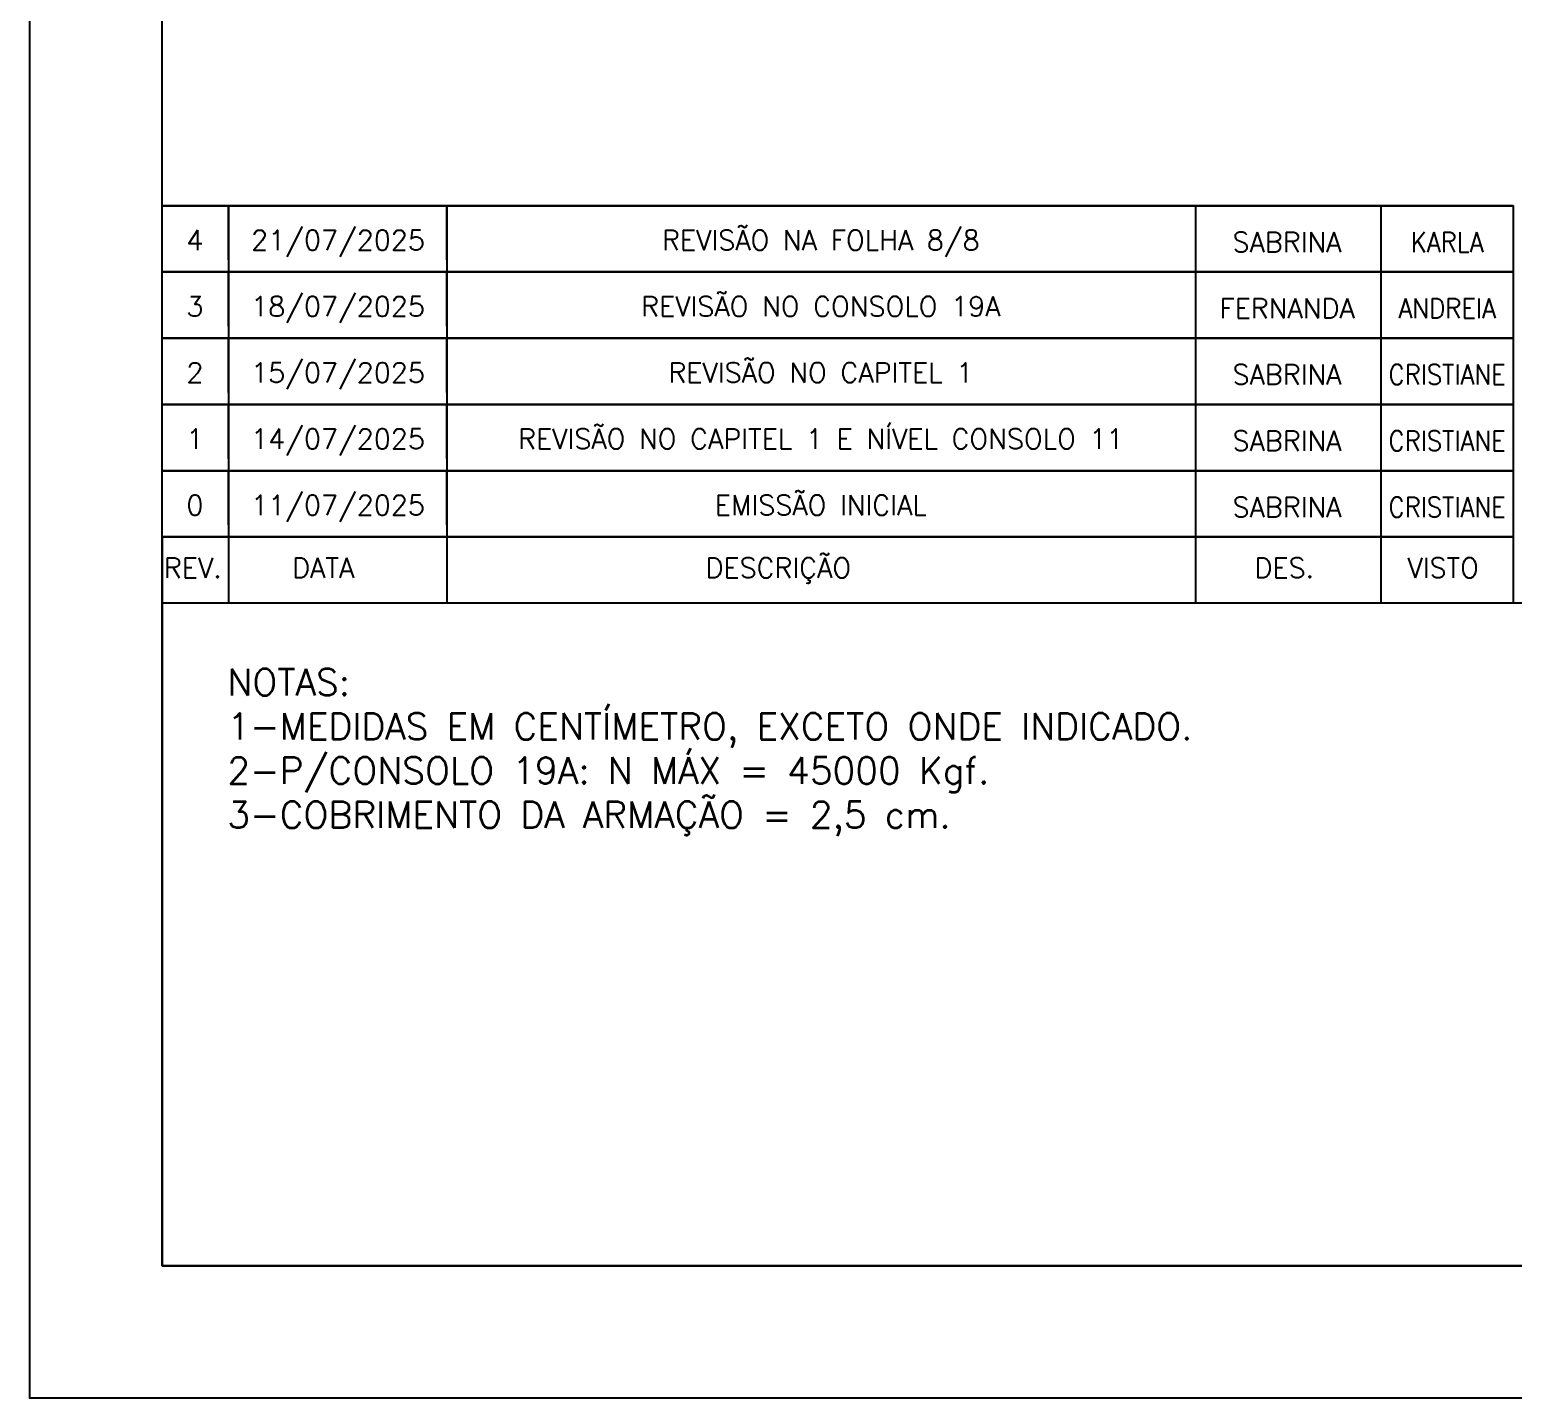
# Model space of a CAD drawing. Header units: centimetres. Extents: x 1658 to 27871, y 8240 to 11444.
# Drawn here: x 20287 to 21127, y 8240 to 9014 of the extents above; entities that cross this region are included whole.
import ezdxf
from ezdxf.enums import TextEntityAlignment as Align

# ---------------------------------------------------------------- set-up
doc = ezdxf.new("R2010")
doc.units = ezdxf.units.CM
doc.header["$LTSCALE"] = 50
doc.header["$MEASUREMENT"] = 0
for name, color, linetype in [('FORMATO-PRECON', 2, 'Continuous'), ('HACHURAS-PRECON', 1, 'Continuous'), ('LINHA-01-PRECON', 1, 'Continuous')]:
    doc.layers.add(name, color=color, linetype=linetype)
doc.styles.add('PRECON-ROMANS', font='romans.shx')
doc.styles.add('ROMANS', font='ROMANS.SHX', dxfattribs={"oblique": 15, "height": 3})
doc.styles.get("Standard").update_dxf_attribs({"font": 'romans.shx'})

# ---------------------------------------------------------------- blocks, each defined once
blk = doc.blocks.new('A$C2E607E54')
at = {"layer": 'FORMATO-PRECON'}
blk.add_lwpolyline([(0, 4200), (2970, 4200), (2970, 0), (0, 0)], close=True, dxfattribs=at)
at = {"layer": 'FORMATO-PRECON', "color": 6}
blk.add_lwpolyline([(100, 3950), (2870, 3950), (2870, 100), (100, 100)], close=True, dxfattribs=at)
blk = doc.blocks.new('A$C6E105C5C')
at = {"layer": 'FORMATO-PRECON', "color": 6}
for q in [(1020, 50), (0, 0)]:
    blk.add_line((0, 50), q, dxfattribs=at)
at = {"layer": 'FORMATO-PRECON', "color": 3}
blk.add_lwpolyline([(0, 50), (1020, 50), (1020, 0), (0, 0)], close=True, dxfattribs=at)
at = {"layer": 'FORMATO-PRECON', "color": 1}
for points in [[(50, 50), (50, 0)], [(215, 50), (215, 0)], [(780, 50), (780, 0)], [(920, 50), (920, 0)]]:
    blk.add_lwpolyline(points, dxfattribs=at)
at = {"layer": 'FORMATO-PRECON', "style": 'ROMANS'}
for s, p in [('REV.', (1.3, 19.2)), ('DATA', (98.1, 19.2)), ('DESCRIÇÃO', (410.2, 19.2)), ('DES.', (824.6, 19.2)), ('VISTO', (940, 19.2))]:
    blk.add_text(s, height=15, dxfattribs=at).set_placement(p)
blk = doc.blocks.new('REV-A3-V')
at = {"layer": 'FORMATO-PRECON', "color": 1}
for p, q in [((780, 50), (780, 9.1)), ((920, 50), (920, 9.1))]:
    blk.add_line(p, q, dxfattribs=at)
for points in [[(1020, 50), (0, 50)], [(50, 9.1), (50, 50)], [(50, 50), (50, 0)], [(215, 9.1), (215, 50)], [(215, 50), (215, 0)], [(780, 50), (780, 0)], [(920, 50), (920, 0)]]:
    blk.add_lwpolyline(points, dxfattribs=at)
blk.add_lwpolyline([(1020, 0), (0, 0), (0, 50), (1020, 50)], close=True, dxfattribs=at)
at = {"layer": 'FORMATO-PRECON', "color": 2, "style": 'PRECON-ROMANS', "flags": 12}
for p in [(24.8, 24), (132.8, 24), (497.2, 24)]:
    blk.add_attdef('X', text='', height=15, dxfattribs=at).set_placement(p, align=Align.MIDDLE_CENTER)
at = {"layer": 'FORMATO-PRECON', "style": 'PRECON-ROMANS', "flags": 12}
for p in [(849.1, 22.6), (970, 22.6)]:
    blk.add_attdef('X', text='', height=15, dxfattribs=at).set_placement(p, align=Align.MIDDLE_CENTER)

msp = doc.modelspace()

# ---------------------------------------------------------------- linework, layer by layer
at = {"layer": 'FORMATO-PRECON', "color": 6}
msp.add_lwpolyline([(22439.38, 8689.61), (20361.88, 8689.61), (20361.88, 8314.61), (22439.38, 8314.61)], close=True, dxfattribs=at)

# ---------------------------------------------------------------- block references
at = {"color": 1}
ref = msp.add_blockref('REV-A3-V', (20361.88, 8877.11), dxfattribs=dict(at, xscale=0.749999976233481, yscale=0.749999976233481, zscale=0.749999976233481))
ref.add_attrib('X', '4', dxfattribs={"layer": 'FORMATO-PRECON', "color": 2, "height": 11.25, "rotation": 360, "style": 'PRECON-ROMANS', "flags": 12}).set_placement((20380.45, 8895.12), align=Align.MIDDLE_CENTER)
ref.add_attrib('X', '21/07/2025', dxfattribs={"layer": 'FORMATO-PRECON', "color": 2, "height": 11.25, "rotation": 360, "style": 'PRECON-ROMANS', "flags": 12}).set_placement((20461.47, 8895.12), align=Align.MIDDLE_CENTER)
ref.add_attrib('X', 'REVISÃO NA FOLHA 8/8', dxfattribs={"layer": 'FORMATO-PRECON', "color": 2, "height": 11.25, "rotation": 360, "style": 'PRECON-ROMANS', "flags": 12}).set_placement((20734.8, 8895.12), align=Align.MIDDLE_CENTER)
ref.add_attrib('X', 'SABRINA', dxfattribs={"layer": 'FORMATO-PRECON', "height": 11.25, "rotation": 360, "style": 'PRECON-ROMANS', "flags": 12}).set_placement((20998.73, 8894.02), align=Align.MIDDLE_CENTER)
ref.add_attrib('X', 'KARLA', dxfattribs={"layer": 'FORMATO-PRECON', "height": 11.25, "rotation": 360, "style": 'PRECON-ROMANS', "width": 0.9, "flags": 12}).set_placement((21089.41, 8894.02), align=Align.MIDDLE_CENTER)
ref = msp.add_blockref('REV-A3-V', (20361.88, 8839.61), dxfattribs=dict(at, xscale=0.749999976233481, yscale=0.749999976233481, zscale=0.749999976233481))
ref.add_attrib('X', '3', dxfattribs={"layer": 'FORMATO-PRECON', "color": 2, "height": 11.25, "rotation": 360, "style": 'PRECON-ROMANS', "flags": 12}).set_placement((20380.45, 8857.62), align=Align.MIDDLE_CENTER)
ref.add_attrib('X', '18/07/2025', dxfattribs={"layer": 'FORMATO-PRECON', "color": 2, "height": 11.25, "rotation": 360, "style": 'PRECON-ROMANS', "flags": 12}).set_placement((20461.47, 8857.62), align=Align.MIDDLE_CENTER)
ref.add_attrib('X', 'REVISÃO NO CONSOLO 19A', dxfattribs={"layer": 'FORMATO-PRECON', "color": 2, "height": 11.25, "rotation": 360, "style": 'PRECON-ROMANS', "flags": 12}).set_placement((20734.8, 8857.62), align=Align.MIDDLE_CENTER)
ref.add_attrib('X', 'FERNANDA', dxfattribs={"layer": 'FORMATO-PRECON', "height": 11.25, "rotation": 360, "style": 'PRECON-ROMANS', "flags": 12}).set_placement((20998.73, 8856.52), align=Align.MIDDLE_CENTER)
ref.add_attrib('X', 'ANDREIA', dxfattribs={"layer": 'FORMATO-PRECON', "height": 11.25, "rotation": 360, "style": 'PRECON-ROMANS', "width": 0.9, "flags": 12}).set_placement((21089.41, 8856.52), align=Align.MIDDLE_CENTER)
ref = msp.add_blockref('REV-A3-V', (20361.88, 8802.11), dxfattribs=dict(at, xscale=0.749999976233481, yscale=0.749999976233481, zscale=0.749999976233481))
ref.add_attrib('X', '2', dxfattribs={"layer": 'FORMATO-PRECON', "color": 2, "height": 11.25, "rotation": 360, "style": 'PRECON-ROMANS', "flags": 12}).set_placement((20380.45, 8820.12), align=Align.MIDDLE_CENTER)
ref.add_attrib('X', '15/07/2025', dxfattribs={"layer": 'FORMATO-PRECON', "color": 2, "height": 11.25, "rotation": 360, "style": 'PRECON-ROMANS', "flags": 12}).set_placement((20461.47, 8820.12), align=Align.MIDDLE_CENTER)
ref.add_attrib('X', 'REVISÃO NO CAPITEL 1', dxfattribs={"layer": 'FORMATO-PRECON', "color": 2, "height": 11.25, "rotation": 360, "style": 'PRECON-ROMANS', "flags": 12}).set_placement((20734.8, 8820.12), align=Align.MIDDLE_CENTER)
ref.add_attrib('X', 'SABRINA', dxfattribs={"layer": 'FORMATO-PRECON', "height": 11.25, "rotation": 360, "style": 'PRECON-ROMANS', "flags": 12}).set_placement((20998.73, 8819.02), align=Align.MIDDLE_CENTER)
ref.add_attrib('X', 'CRISTIANE', dxfattribs={"layer": 'FORMATO-PRECON', "height": 11.25, "rotation": 360, "style": 'PRECON-ROMANS', "width": 0.9, "flags": 12}).set_placement((21089.41, 8819.02), align=Align.MIDDLE_CENTER)
ref = msp.add_blockref('REV-A3-V', (20361.88, 8764.61), dxfattribs=dict(at, xscale=0.749999976233481, yscale=0.749999976233481, zscale=0.749999976233481, rotation=359.9999999942736))
ref.add_attrib('X', '1', dxfattribs={"layer": 'FORMATO-PRECON', "color": 2, "height": 11.25, "rotation": 360, "style": 'PRECON-ROMANS', "flags": 12}).set_placement((20380.45, 8782.62), align=Align.MIDDLE_CENTER)
ref.add_attrib('X', '14/07/2025', dxfattribs={"layer": 'FORMATO-PRECON', "color": 2, "height": 11.25, "rotation": 360, "style": 'PRECON-ROMANS', "flags": 12}).set_placement((20461.47, 8782.62), align=Align.MIDDLE_CENTER)
ref.add_attrib('X', 'REVISÃO NO CAPITEL 1 E NÍVEL CONSOLO 11', dxfattribs={"layer": 'FORMATO-PRECON', "color": 2, "height": 11.25, "rotation": 360, "style": 'PRECON-ROMANS', "flags": 12}).set_placement((20734.8, 8782.62), align=Align.MIDDLE_CENTER)
ref.add_attrib('X', 'SABRINA', dxfattribs={"layer": 'FORMATO-PRECON', "height": 11.25, "rotation": 360, "style": 'PRECON-ROMANS', "flags": 12}).set_placement((20998.73, 8781.52), align=Align.MIDDLE_CENTER)
ref.add_attrib('X', 'CRISTIANE', dxfattribs={"layer": 'FORMATO-PRECON', "height": 11.25, "rotation": 360, "style": 'PRECON-ROMANS', "width": 0.9, "flags": 12}).set_placement((21089.41, 8781.52), align=Align.MIDDLE_CENTER)
ref = msp.add_blockref('REV-A3-V', (20361.88, 8727.11), dxfattribs=dict(at, xscale=0.749999976233481, yscale=0.749999976233481, zscale=0.749999976233481, rotation=359.9999999942736))
ref.add_attrib('X', '0', dxfattribs={"layer": 'FORMATO-PRECON', "color": 2, "height": 11.25, "rotation": 360, "style": 'PRECON-ROMANS', "flags": 12}).set_placement((20380.45, 8745.12), align=Align.MIDDLE_CENTER)
ref.add_attrib('X', '11/07/2025', dxfattribs={"layer": 'FORMATO-PRECON', "color": 2, "height": 11.25, "rotation": 360, "style": 'PRECON-ROMANS', "flags": 12}).set_placement((20461.47, 8745.12), align=Align.MIDDLE_CENTER)
ref.add_attrib('X', 'EMISSÃO INICIAL', dxfattribs={"layer": 'FORMATO-PRECON', "color": 2, "height": 11.25, "rotation": 360, "style": 'PRECON-ROMANS', "flags": 12}).set_placement((20734.8, 8745.12), align=Align.MIDDLE_CENTER)
ref.add_attrib('X', 'SABRINA', dxfattribs={"layer": 'FORMATO-PRECON', "height": 11.25, "rotation": 360, "style": 'PRECON-ROMANS', "flags": 12}).set_placement((20998.73, 8744.02), align=Align.MIDDLE_CENTER)
ref.add_attrib('X', 'CRISTIANE', dxfattribs={"layer": 'FORMATO-PRECON', "height": 11.25, "rotation": 360, "style": 'PRECON-ROMANS', "width": 0.9, "flags": 12}).set_placement((21089.41, 8744.02), align=Align.MIDDLE_CENTER)
at = {"color": 1, "xscale": 0.749999976233481, "yscale": 0.749999976233481, "zscale": 0.749999976233481, "rotation": 359.9999999942736}
msp.add_blockref('A$C6E105C5C', (20361.88, 8689.61), dxfattribs=at)
at = {"layer": 'HACHURAS-PRECON', "xscale": 0.7499999999999996, "yscale": 0.7499999999999996, "zscale": 0.7499999999999996}
msp.add_blockref('A$C2E607E54', (20286.88, 8239.61), dxfattribs=at)

# ---------------------------------------------------------------- texts
at = {"layer": 'LINHA-01-PRECON', "color": 2, "insert": (20398.81, 8652.43), "char_height": 15, "attachment_point": 1}
msp.add_mtext('\\A1;{\\C3;NOTAS:\\P}1-MEDIDAS EM CENTÍMETRO, EXCETO ONDE INDICADO.{\\H2.02381x; }\\P2-P/CONSOLO 19A: N MÁX = 45000 Kgf.{\\H1.84921x; }\\P3-COBRIMENTO DA ARMAÇÃO = 2,5 cm.{\\H1.90741x; }', dxfattribs=at)

doc.saveas('drawing.dxf')
